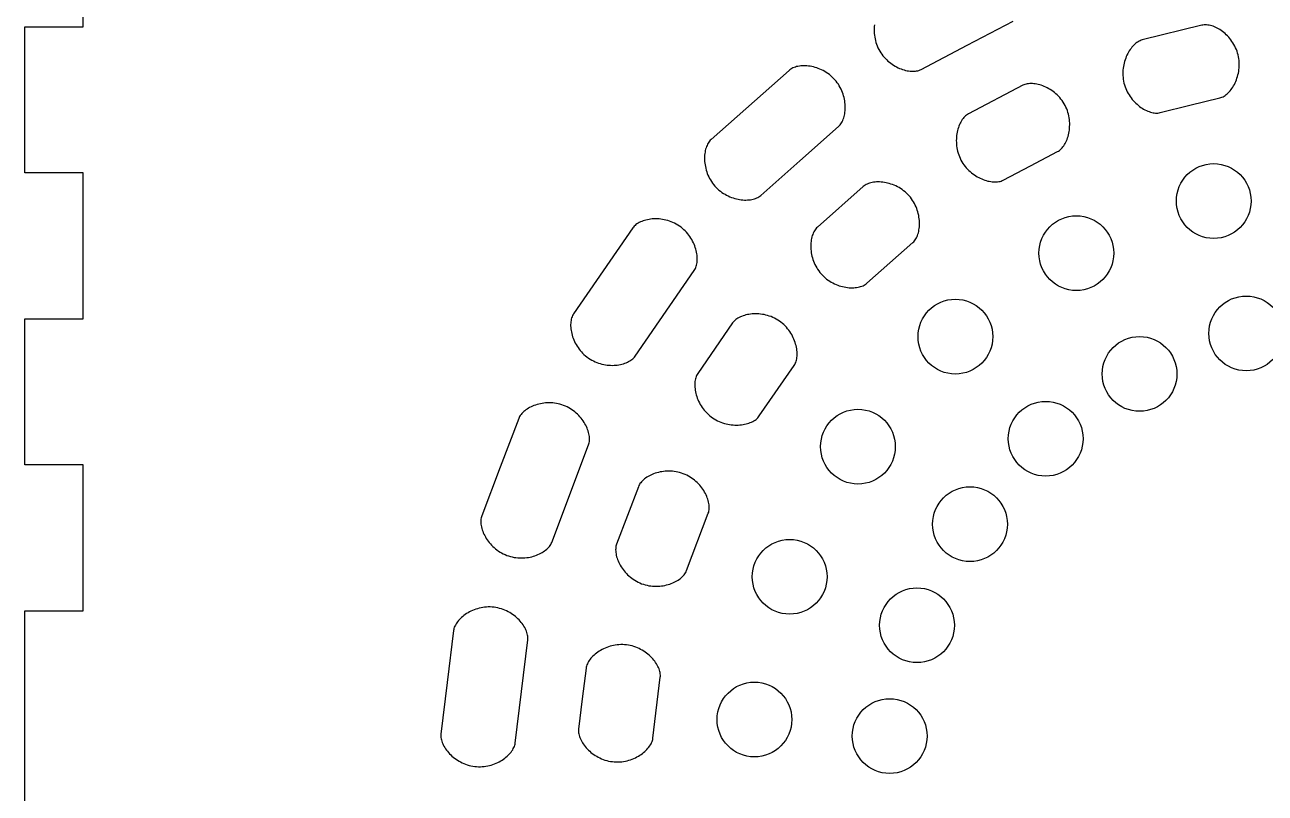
# Model space of a CAD drawing. Header units: millimetres. Extents: x 5 to 376, y 5 to 380.
# Drawn here: x 5.2 to 90.2, y 287.9 to 340.5 of the extents above; entities that cross this region are included whole.
import ezdxf

# ---------------------------------------------------------------- set-up
doc = ezdxf.new("R2010")
doc.units = ezdxf.units.MM
doc.header["$MEASUREMENT"] = 0
doc.layers.add('Gas', color=7, linetype='Continuous')

msp = doc.modelspace()

# ---------------------------------------------------------------- linework, layer by layer
at = {"layer": 'Gas', "color": 0}
for p, q in [((9.178, 340.355), (9.178, 350.355)), ((5.178, 330.355), (5.178, 340.355)), ((5.178, 340.355), (9.178, 340.355)), ((63.412, 340.268), (63.409, 340.149)), ((63.42, 340.385), (63.412, 340.268)), ((63.432, 340.501), (63.42, 340.385)), ((69.784, 339.097), (72.943, 340.755)), ((85.877, 340.467), (81.792, 339.46)), ((85.952, 340.482), (85.877, 340.467)), ((86.031, 340.491), (85.952, 340.482)), ((86.112, 340.494), (86.031, 340.491)), ((86.195, 340.492), (86.112, 340.494)), ((86.281, 340.483), (86.195, 340.492)), ((86.369, 340.469), (86.281, 340.483)), ((86.458, 340.45), (86.369, 340.469)), ((86.549, 340.425), (86.458, 340.45)), ((86.64, 340.395), (86.549, 340.425)), ((86.733, 340.359), (86.64, 340.395)), ((86.826, 340.318), (86.733, 340.359)), ((86.919, 340.272), (86.826, 340.318)), ((87.011, 340.222), (86.919, 340.272)), ((87.104, 340.166), (87.011, 340.222)), ((87.196, 340.106), (87.104, 340.166)), ((63.409, 340.149), (63.411, 340.028)), ((63.411, 340.028), (63.418, 339.907)), ((63.418, 339.907), (63.43, 339.785)), ((63.43, 339.785), (63.447, 339.662)), ((63.447, 339.662), (63.47, 339.54)), ((63.47, 339.54), (63.498, 339.417)), ((63.498, 339.417), (63.532, 339.295)), ((81.499, 339.334), (81.426, 339.287)), ((81.571, 339.375), (81.499, 339.334)), ((81.645, 339.41), (81.571, 339.375)), ((81.718, 339.439), (81.645, 339.41)), ((81.792, 339.46), (81.718, 339.439)), ((87.286, 340.04), (87.196, 340.106)), ((87.376, 339.971), (87.286, 340.04)), ((87.463, 339.897), (87.376, 339.971)), ((87.549, 339.818), (87.463, 339.897)), ((87.633, 339.735), (87.549, 339.818)), ((87.714, 339.648), (87.633, 339.735)), ((87.793, 339.557), (87.714, 339.648)), ((87.868, 339.462), (87.793, 339.557)), ((87.94, 339.362), (87.868, 339.462)), ((88.008, 339.259), (87.94, 339.362)), ((63.532, 339.295), (63.572, 339.173)), ((63.572, 339.173), (63.617, 339.052)), ((63.617, 339.052), (63.67, 338.932)), ((63.67, 338.932), (63.728, 338.814)), ((63.728, 338.814), (63.792, 338.699)), ((63.792, 338.699), (63.861, 338.588)), ((63.861, 338.588), (63.935, 338.481)), ((63.935, 338.481), (64.012, 338.379)), ((66.624, 337.439), (69.784, 339.097)), ((80.792, 338.527), (80.742, 338.427)), ((80.845, 338.623), (80.792, 338.527)), ((80.901, 338.716), (80.845, 338.623)), ((80.96, 338.804), (80.901, 338.716)), ((81.021, 338.887), (80.96, 338.804)), ((81.084, 338.967), (81.021, 338.887)), ((81.149, 339.041), (81.084, 338.967)), ((81.216, 339.111), (81.149, 339.041)), ((81.285, 339.175), (81.216, 339.111)), ((81.355, 339.234), (81.285, 339.175)), ((81.426, 339.287), (81.355, 339.234)), ((88.073, 339.153), (88.008, 339.259)), ((88.133, 339.042), (88.073, 339.153)), ((88.189, 338.928), (88.133, 339.042)), ((88.239, 338.811), (88.189, 338.928)), ((88.285, 338.69), (88.239, 338.811)), ((88.326, 338.566), (88.285, 338.69)), ((88.36, 338.439), (88.326, 338.566)), ((58.007, 337.608), (57.922, 337.579)), ((58.095, 337.632), (58.007, 337.608)), ((58.187, 337.652), (58.095, 337.632)), ((58.282, 337.668), (58.187, 337.652)), ((58.38, 337.679), (58.282, 337.668)), ((58.482, 337.686), (58.38, 337.679)), ((58.585, 337.689), (58.482, 337.686)), ((58.691, 337.687), (58.585, 337.689)), ((58.799, 337.681), (58.691, 337.687)), ((58.908, 337.67), (58.799, 337.681)), ((59.019, 337.654), (58.908, 337.67)), ((59.131, 337.634), (59.019, 337.654)), ((59.243, 337.609), (59.131, 337.634)), ((59.355, 337.579), (59.243, 337.609)), ((64.012, 338.379), (64.093, 338.282)), ((64.093, 338.282), (64.178, 338.189)), ((64.178, 338.189), (64.266, 338.101)), ((64.266, 338.101), (64.357, 338.017)), ((64.357, 338.017), (64.451, 337.938)), ((64.451, 337.938), (64.547, 337.864)), ((64.547, 337.864), (64.645, 337.794)), ((64.645, 337.794), (64.745, 337.729)), ((64.745, 337.729), (64.846, 337.668)), ((64.846, 337.668), (64.948, 337.613)), ((64.948, 337.613), (65.051, 337.562)), ((80.496, 337.644), (80.478, 337.523)), ((80.518, 337.764), (80.496, 337.644)), ((80.545, 337.881), (80.518, 337.764)), ((80.577, 337.996), (80.545, 337.881)), ((80.612, 338.108), (80.577, 337.996)), ((80.652, 338.218), (80.612, 338.108)), ((80.695, 338.324), (80.652, 338.218)), ((80.742, 338.427), (80.695, 338.324)), ((88.389, 338.31), (88.36, 338.439)), ((88.411, 338.181), (88.389, 338.31)), ((88.426, 338.053), (88.411, 338.181)), ((88.436, 337.925), (88.426, 338.053)), ((88.43, 337.548), (88.438, 337.673)), ((88.44, 337.798), (88.436, 337.925)), ((88.438, 337.673), (88.44, 337.798)), ((57.572, 337.377), (52.23, 332.645)), ((57.631, 337.425), (57.572, 337.377)), ((57.697, 337.47), (57.631, 337.425)), ((57.767, 337.51), (57.697, 337.47)), ((57.842, 337.547), (57.767, 337.51)), ((57.922, 337.579), (57.842, 337.547)), ((59.468, 337.544), (59.355, 337.579)), ((59.581, 337.505), (59.468, 337.544)), ((59.693, 337.461), (59.581, 337.505)), ((59.804, 337.411), (59.693, 337.461)), ((59.914, 337.357), (59.804, 337.411)), ((60.022, 337.297), (59.914, 337.357)), ((60.129, 337.233), (60.022, 337.297)), ((60.233, 337.163), (60.129, 337.233)), ((60.336, 337.088), (60.233, 337.163)), ((60.435, 337.008), (60.336, 337.088)), ((60.532, 336.922), (60.435, 337.008)), ((60.625, 336.831), (60.532, 336.922)), ((60.715, 336.734), (60.625, 336.831)), ((65.051, 337.562), (65.154, 337.515)), ((65.154, 337.515), (65.258, 337.474)), ((65.258, 337.474), (65.361, 337.437)), ((65.361, 337.437), (65.464, 337.405)), ((65.464, 337.405), (65.566, 337.378)), ((65.566, 337.378), (65.668, 337.356)), ((65.668, 337.356), (65.767, 337.339)), ((65.767, 337.339), (65.866, 337.326)), ((65.866, 337.326), (65.962, 337.319)), ((65.962, 337.319), (66.056, 337.316)), ((66.056, 337.316), (66.147, 337.319)), ((66.147, 337.319), (66.236, 337.326)), ((66.236, 337.326), (66.321, 337.339)), ((66.321, 337.339), (66.403, 337.356)), ((66.403, 337.356), (66.481, 337.379)), ((66.481, 337.379), (66.555, 337.406)), ((66.555, 337.406), (66.624, 337.439)), ((80.458, 337.276), (80.456, 337.15)), ((80.456, 337.15), (80.46, 337.023)), ((80.465, 337.4), (80.458, 337.276)), ((80.46, 337.023), (80.469, 336.896)), ((80.478, 337.523), (80.465, 337.4)), ((80.469, 336.896), (80.485, 336.768)), ((80.485, 336.768), (80.507, 336.639)), ((88.244, 336.73), (88.283, 336.839)), ((88.283, 336.839), (88.319, 336.952)), ((88.319, 336.952), (88.35, 337.067)), ((88.35, 337.067), (88.377, 337.184)), ((88.377, 337.184), (88.4, 337.304)), ((88.4, 337.304), (88.417, 337.425)), ((88.417, 337.425), (88.43, 337.548)), ((60.8, 336.634), (60.715, 336.734)), ((60.879, 336.53), (60.8, 336.634)), ((60.953, 336.424), (60.879, 336.53)), ((61.02, 336.315), (60.953, 336.424)), ((61.082, 336.205), (61.02, 336.315)), ((61.139, 336.092), (61.082, 336.205)), ((61.19, 335.979), (61.139, 336.092)), ((61.236, 335.864), (61.19, 335.979)), ((73.6, 336.353), (69.875, 334.398)), ((73.67, 336.386), (73.6, 336.353)), ((73.743, 336.414), (73.67, 336.386)), ((73.821, 336.436), (73.743, 336.414)), ((73.903, 336.454), (73.821, 336.436)), ((73.988, 336.466), (73.903, 336.454)), ((74.077, 336.473), (73.988, 336.466)), ((74.168, 336.476), (74.077, 336.473)), ((74.262, 336.473), (74.168, 336.476)), ((74.359, 336.466), (74.262, 336.473)), ((74.457, 336.453), (74.359, 336.466)), ((74.557, 336.436), (74.457, 336.453)), ((74.658, 336.414), (74.557, 336.436)), ((74.76, 336.387), (74.658, 336.414)), ((74.863, 336.355), (74.76, 336.387)), ((74.967, 336.318), (74.863, 336.355)), ((75.07, 336.277), (74.967, 336.318)), ((75.174, 336.23), (75.07, 336.277)), ((75.277, 336.179), (75.174, 336.23)), ((75.379, 336.123), (75.277, 336.179)), ((75.48, 336.063), (75.379, 336.123)), ((75.58, 335.998), (75.48, 336.063)), ((75.678, 335.928), (75.58, 335.998)), ((75.774, 335.854), (75.678, 335.928)), ((80.507, 336.639), (80.535, 336.51)), ((80.535, 336.51), (80.57, 336.383)), ((80.57, 336.383), (80.61, 336.259)), ((80.61, 336.259), (80.656, 336.139)), ((80.656, 336.139), (80.707, 336.021)), ((80.707, 336.021), (80.762, 335.907)), ((80.762, 335.907), (80.822, 335.797)), ((87.68, 335.837), (87.747, 335.906)), ((87.747, 335.906), (87.812, 335.981)), ((87.812, 335.981), (87.875, 336.06)), ((87.875, 336.06), (87.936, 336.144)), ((87.936, 336.144), (87.995, 336.232)), ((87.995, 336.232), (88.051, 336.324)), ((88.051, 336.324), (88.104, 336.42)), ((88.104, 336.42), (88.154, 336.52)), ((88.154, 336.52), (88.201, 336.623)), ((88.201, 336.623), (88.244, 336.73)), ((61.277, 335.748), (61.236, 335.864)), ((61.312, 335.632), (61.277, 335.748)), ((61.343, 335.516), (61.312, 335.632)), ((61.368, 335.399), (61.343, 335.516)), ((61.389, 335.284), (61.368, 335.399)), ((61.405, 335.168), (61.389, 335.284)), ((61.416, 335.054), (61.405, 335.168)), ((75.867, 335.775), (75.774, 335.854)), ((75.958, 335.691), (75.867, 335.775)), ((76.046, 335.603), (75.958, 335.691)), ((76.131, 335.51), (76.046, 335.603)), ((76.213, 335.413), (76.131, 335.51)), ((76.29, 335.311), (76.213, 335.413)), ((76.363, 335.205), (76.29, 335.311)), ((76.432, 335.094), (76.363, 335.205)), ((76.496, 334.979), (76.432, 335.094)), ((80.822, 335.797), (80.887, 335.69)), ((80.887, 335.69), (80.955, 335.587)), ((80.955, 335.587), (81.027, 335.488)), ((81.027, 335.488), (81.103, 335.392)), ((81.103, 335.392), (81.181, 335.301)), ((81.181, 335.301), (81.262, 335.214)), ((81.262, 335.214), (81.346, 335.131)), ((81.346, 335.131), (81.432, 335.052)), ((85.062, 334.984), (87.105, 335.487)), ((87.105, 335.487), (87.178, 335.509)), ((87.178, 335.509), (87.252, 335.537)), ((87.252, 335.537), (87.325, 335.572)), ((87.325, 335.572), (87.398, 335.613)), ((87.398, 335.613), (87.47, 335.661)), ((87.47, 335.661), (87.541, 335.714)), ((87.541, 335.714), (87.611, 335.773)), ((87.611, 335.773), (87.68, 335.837)), ((61.32, 334.115), (61.347, 334.208)), ((61.347, 334.208), (61.37, 334.304)), ((61.37, 334.304), (61.39, 334.404)), ((61.39, 334.404), (61.405, 334.506)), ((61.405, 334.506), (61.416, 334.612)), ((61.423, 334.941), (61.416, 335.054)), ((61.416, 334.612), (61.422, 334.719)), ((61.422, 334.719), (61.425, 334.829)), ((61.425, 334.829), (61.423, 334.941)), ((69.62, 334.206), (69.561, 334.142)), ((69.681, 334.263), (69.62, 334.206)), ((69.744, 334.314), (69.681, 334.263)), ((69.808, 334.36), (69.744, 334.314)), ((69.875, 334.398), (69.808, 334.36)), ((76.555, 334.86), (76.496, 334.979)), ((76.607, 334.741), (76.555, 334.86)), ((76.653, 334.62), (76.607, 334.741)), ((76.693, 334.498), (76.653, 334.62)), ((76.727, 334.376), (76.693, 334.498)), ((76.755, 334.253), (76.727, 334.376)), ((76.777, 334.13), (76.755, 334.253)), ((81.432, 335.052), (81.52, 334.978)), ((81.52, 334.978), (81.609, 334.908)), ((81.609, 334.908), (81.7, 334.843)), ((81.7, 334.843), (81.792, 334.782)), ((81.792, 334.782), (81.884, 334.727)), ((81.884, 334.727), (81.977, 334.676)), ((81.977, 334.676), (82.07, 334.63)), ((82.07, 334.63), (82.163, 334.589)), ((82.163, 334.589), (82.256, 334.553)), ((82.256, 334.553), (82.347, 334.523)), ((82.347, 334.523), (82.438, 334.498)), ((82.438, 334.498), (82.527, 334.478)), ((82.527, 334.478), (82.615, 334.464)), ((82.615, 334.464), (82.701, 334.456)), ((82.701, 334.456), (82.785, 334.453)), ((82.785, 334.453), (82.866, 334.456)), ((82.866, 334.456), (82.944, 334.465)), ((82.944, 334.465), (83.02, 334.48)), ((83.02, 334.48), (85.062, 334.984)), ((58.302, 331.172), (60.973, 333.538)), ((60.973, 333.538), (61.028, 333.592)), ((61.028, 333.592), (61.08, 333.651)), ((61.08, 333.651), (61.129, 333.716)), ((61.129, 333.716), (61.174, 333.786)), ((61.174, 333.786), (61.216, 333.862)), ((61.216, 333.862), (61.254, 333.942)), ((61.254, 333.942), (61.289, 334.026)), ((61.289, 334.026), (61.32, 334.115)), ((69.155, 333.359), (69.127, 333.253)), ((69.188, 333.462), (69.155, 333.359)), ((69.224, 333.562), (69.188, 333.462)), ((69.263, 333.658), (69.224, 333.562)), ((69.305, 333.75), (69.263, 333.658)), ((69.351, 333.838), (69.305, 333.75)), ((69.399, 333.921), (69.351, 333.838)), ((69.451, 334), (69.399, 333.921)), ((69.505, 334.074), (69.451, 334)), ((69.561, 334.142), (69.505, 334.074)), ((76.795, 334.008), (76.777, 334.13)), ((76.792, 333.291), (76.804, 333.407)), ((76.806, 333.886), (76.795, 334.008)), ((76.804, 333.407), (76.812, 333.525)), ((76.813, 333.764), (76.806, 333.886)), ((76.812, 333.525), (76.815, 333.644)), ((76.815, 333.644), (76.813, 333.764)), ((52.123, 332.532), (52.074, 332.467)), ((52.175, 332.592), (52.123, 332.532)), ((52.23, 332.645), (52.175, 332.592)), ((69.045, 332.686), (69.042, 332.567)), ((69.042, 332.567), (69.044, 332.446)), ((69.053, 332.803), (69.045, 332.686)), ((69.065, 332.919), (69.053, 332.803)), ((69.081, 333.033), (69.065, 332.919)), ((69.102, 333.144), (69.081, 333.033)), ((69.127, 333.253), (69.102, 333.144)), ((76.552, 332.461), (76.595, 332.553)), ((76.595, 332.553), (76.634, 332.649)), ((76.634, 332.649), (76.67, 332.748)), ((76.67, 332.748), (76.702, 332.851)), ((76.702, 332.851), (76.731, 332.957)), ((76.731, 332.957), (76.755, 333.066)), ((76.755, 333.066), (76.776, 333.178)), ((76.776, 333.178), (76.792, 333.291)), ((51.799, 331.677), (51.788, 331.572)), ((51.814, 331.78), (51.799, 331.677)), ((51.833, 331.879), (51.814, 331.78)), ((51.856, 331.975), (51.833, 331.879)), ((51.883, 332.068), (51.856, 331.975)), ((51.914, 332.157), (51.883, 332.068)), ((51.949, 332.241), (51.914, 332.157)), ((51.987, 332.322), (51.949, 332.241)), ((52.029, 332.397), (51.987, 332.322)), ((52.074, 332.467), (52.029, 332.397)), ((69.044, 332.446), (69.051, 332.325)), ((69.051, 332.325), (69.062, 332.203)), ((69.062, 332.203), (69.08, 332.081)), ((69.08, 332.081), (69.102, 331.958)), ((69.102, 331.958), (69.13, 331.835)), ((69.13, 331.835), (69.164, 331.713)), ((69.164, 331.713), (69.204, 331.592)), ((74.121, 330.835), (75.984, 331.812)), ((75.984, 331.812), (76.05, 331.851)), ((76.05, 331.851), (76.115, 331.896)), ((76.115, 331.896), (76.177, 331.947)), ((76.177, 331.947), (76.238, 332.005)), ((76.238, 332.005), (76.297, 332.068)), ((76.297, 332.068), (76.353, 332.136)), ((76.353, 332.136), (76.407, 332.21)), ((76.407, 332.21), (76.458, 332.289)), ((76.458, 332.289), (76.507, 332.373)), ((76.507, 332.373), (76.552, 332.461)), ((51.781, 331.464), (51.779, 331.354)), ((51.779, 331.354), (51.781, 331.243)), ((51.788, 331.572), (51.781, 331.464)), ((51.781, 331.243), (51.787, 331.129)), ((51.787, 331.129), (51.799, 331.015)), ((51.799, 331.015), (51.815, 330.9)), ((51.815, 330.9), (51.835, 330.784)), ((55.631, 328.806), (58.302, 331.172)), ((69.204, 331.592), (69.25, 331.471)), ((69.25, 331.471), (69.302, 331.351)), ((69.302, 331.351), (69.36, 331.233)), ((69.36, 331.233), (69.424, 331.118)), ((69.424, 331.118), (69.493, 331.007)), ((69.493, 331.007), (69.566, 330.901)), ((69.566, 330.901), (69.644, 330.799)), ((72.258, 329.857), (74.121, 330.835)), ((9.178, 330.355), (5.178, 330.355)), ((9.178, 320.355), (9.178, 330.355)), ((51.835, 330.784), (51.861, 330.667)), ((51.861, 330.667), (51.892, 330.551)), ((51.892, 330.551), (51.927, 330.435)), ((51.927, 330.435), (51.968, 330.319)), ((51.968, 330.319), (52.014, 330.204)), ((52.014, 330.204), (52.066, 330.091)), ((52.066, 330.091), (52.122, 329.978)), ((52.122, 329.978), (52.185, 329.868)), ((69.644, 330.799), (69.725, 330.702)), ((69.725, 330.702), (69.81, 330.609)), ((69.81, 330.609), (69.898, 330.521)), ((69.898, 330.521), (69.989, 330.437)), ((69.989, 330.437), (70.083, 330.358)), ((70.083, 330.358), (70.179, 330.284)), ((70.179, 330.284), (70.277, 330.214)), ((70.277, 330.214), (70.377, 330.149)), ((70.377, 330.149), (70.478, 330.088)), ((70.478, 330.088), (70.58, 330.032)), ((70.58, 330.032), (70.683, 329.981)), ((70.683, 329.981), (70.787, 329.935)), ((52.185, 329.868), (52.252, 329.759)), ((52.252, 329.759), (52.326, 329.653)), ((52.326, 329.653), (52.405, 329.549)), ((52.405, 329.549), (52.49, 329.448)), ((52.49, 329.448), (52.58, 329.351)), ((52.58, 329.351), (52.674, 329.26)), ((52.674, 329.26), (52.77, 329.174)), ((52.77, 329.174), (52.87, 329.094)), ((62.664, 329.421), (59.515, 326.631)), ((62.724, 329.47), (62.664, 329.421)), ((62.789, 329.514), (62.724, 329.47)), ((62.859, 329.555), (62.789, 329.514)), ((62.935, 329.591), (62.859, 329.555)), ((63.014, 329.624), (62.935, 329.591)), ((63.098, 329.652), (63.014, 329.624)), ((63.187, 329.676), (63.098, 329.652)), ((63.278, 329.696), (63.187, 329.676)), ((63.374, 329.712), (63.278, 329.696)), ((63.472, 329.723), (63.374, 329.712)), ((63.573, 329.73), (63.472, 329.723)), ((63.677, 329.733), (63.573, 329.73)), ((63.783, 329.731), (63.677, 329.733)), ((63.89, 329.725), (63.783, 329.731)), ((64, 329.714), (63.89, 329.725)), ((64.11, 329.698), (64, 329.714)), ((64.222, 329.678), (64.11, 329.698)), ((64.334, 329.653), (64.222, 329.678)), ((64.446, 329.624), (64.334, 329.653)), ((64.559, 329.589), (64.446, 329.624)), ((64.671, 329.55), (64.559, 329.589)), ((64.783, 329.505), (64.671, 329.55)), ((64.894, 329.456), (64.783, 329.505)), ((65.004, 329.402), (64.894, 329.456)), ((65.112, 329.342), (65.004, 329.402)), ((65.219, 329.278), (65.112, 329.342)), ((65.324, 329.208), (65.219, 329.278)), ((65.426, 329.133), (65.324, 329.208)), ((65.526, 329.053), (65.426, 329.133)), ((70.787, 329.935), (70.89, 329.893)), ((70.89, 329.893), (70.994, 329.856)), ((70.994, 329.856), (71.097, 329.824)), ((71.097, 329.824), (71.199, 329.797)), ((71.199, 329.797), (71.301, 329.775)), ((71.301, 329.775), (71.401, 329.757)), ((71.401, 329.757), (71.499, 329.745)), ((71.499, 329.745), (71.595, 329.737)), ((71.595, 329.737), (71.689, 329.735)), ((71.689, 329.735), (71.781, 329.737)), ((71.781, 329.737), (71.869, 329.744)), ((71.869, 329.744), (71.955, 329.757)), ((71.955, 329.757), (72.037, 329.774)), ((72.037, 329.774), (72.115, 329.797)), ((72.115, 329.797), (72.189, 329.824)), ((72.189, 329.824), (72.258, 329.857)), ((52.87, 329.094), (52.972, 329.019)), ((52.972, 329.019), (53.077, 328.949)), ((53.077, 328.949), (53.184, 328.884)), ((53.184, 328.884), (53.292, 328.825)), ((53.292, 328.825), (53.402, 328.77)), ((53.402, 328.77), (53.513, 328.721)), ((53.513, 328.721), (53.625, 328.677)), ((53.625, 328.677), (53.737, 328.637)), ((53.737, 328.637), (53.85, 328.603)), ((53.85, 328.603), (53.962, 328.573)), ((53.962, 328.573), (54.074, 328.548)), ((54.074, 328.548), (54.186, 328.528)), ((54.186, 328.528), (54.296, 328.513)), ((54.296, 328.513), (54.405, 328.502)), ((54.405, 328.502), (54.513, 328.495)), ((54.513, 328.495), (54.619, 328.494)), ((54.619, 328.494), (54.722, 328.496)), ((54.722, 328.496), (54.823, 328.504)), ((54.823, 328.504), (54.922, 328.515)), ((54.922, 328.515), (55.017, 328.531)), ((55.017, 328.531), (55.109, 328.551)), ((55.109, 328.551), (55.197, 328.575)), ((55.197, 328.575), (55.281, 328.604)), ((55.281, 328.604), (55.361, 328.636)), ((55.361, 328.636), (55.436, 328.673)), ((55.436, 328.673), (55.506, 328.713)), ((55.506, 328.713), (55.572, 328.758)), ((55.572, 328.758), (55.631, 328.806)), ((65.622, 328.967), (65.526, 329.053)), ((65.716, 328.876), (65.622, 328.967)), ((65.805, 328.78), (65.716, 328.876)), ((65.89, 328.679), (65.805, 328.78)), ((65.97, 328.575), (65.89, 328.679)), ((66.043, 328.468), (65.97, 328.575)), ((66.111, 328.36), (66.043, 328.468)), ((66.173, 328.249), (66.111, 328.36)), ((66.23, 328.137), (66.173, 328.249)), ((66.281, 328.023), (66.23, 328.137)), ((66.327, 327.908), (66.281, 328.023)), ((66.368, 327.793), (66.327, 327.908)), ((66.404, 327.676), (66.368, 327.793)), ((66.434, 327.56), (66.404, 327.676)), ((66.46, 327.443), (66.434, 327.56)), ((66.481, 327.327), (66.46, 327.443)), ((46.857, 326.579), (44.83, 323.643)), ((46.903, 326.641), (46.857, 326.579)), ((46.956, 326.699), (46.903, 326.641)), ((47.014, 326.756), (46.956, 326.699)), ((47.079, 326.809), (47.014, 326.756)), ((47.149, 326.86), (47.079, 326.809)), ((47.224, 326.907), (47.149, 326.86)), ((47.303, 326.952), (47.224, 326.907)), ((47.388, 326.993), (47.303, 326.952)), ((47.477, 327.032), (47.388, 326.993)), ((47.57, 327.066), (47.477, 327.032)), ((47.666, 327.097), (47.57, 327.066)), ((47.766, 327.125), (47.666, 327.097)), ((47.869, 327.148), (47.766, 327.125)), ((47.976, 327.168), (47.869, 327.148)), ((48.084, 327.183), (47.976, 327.168)), ((48.196, 327.195), (48.084, 327.183)), ((48.309, 327.202), (48.196, 327.195)), ((48.424, 327.204), (48.309, 327.202)), ((48.54, 327.202), (48.424, 327.204)), ((48.658, 327.196), (48.54, 327.202)), ((48.777, 327.184), (48.658, 327.196)), ((48.896, 327.168), (48.777, 327.184)), ((49.015, 327.147), (48.896, 327.168)), ((49.135, 327.12), (49.015, 327.147)), ((49.255, 327.088), (49.135, 327.12)), ((49.374, 327.051), (49.255, 327.088)), ((49.492, 327.008), (49.374, 327.051)), ((49.609, 326.96), (49.492, 327.008)), ((49.725, 326.906), (49.609, 326.96)), ((49.84, 326.846), (49.725, 326.906)), ((49.952, 326.78), (49.84, 326.846)), ((50.062, 326.708), (49.952, 326.78)), ((50.169, 326.63), (50.062, 326.708)), ((50.271, 326.548), (50.169, 326.63)), ((59.46, 326.578), (59.408, 326.519)), ((59.515, 326.631), (59.46, 326.578)), ((66.497, 327.212), (66.481, 327.327)), ((66.508, 327.098), (66.497, 327.212)), ((66.497, 326.55), (66.508, 326.655)), ((66.514, 326.985), (66.508, 327.098)), ((66.508, 326.655), (66.514, 326.763)), ((66.517, 326.873), (66.514, 326.985)), ((66.514, 326.763), (66.517, 326.873)), ((50.367, 326.463), (50.271, 326.548)), ((50.459, 326.374), (50.367, 326.463)), ((50.546, 326.281), (50.459, 326.374)), ((50.628, 326.186), (50.546, 326.281)), ((50.705, 326.088), (50.628, 326.186)), ((50.777, 325.987), (50.705, 326.088)), ((50.844, 325.885), (50.777, 325.987)), ((50.906, 325.78), (50.844, 325.885)), ((50.964, 325.675), (50.906, 325.78)), ((59.098, 325.766), (59.083, 325.663)), ((59.117, 325.865), (59.098, 325.766)), ((59.141, 325.962), (59.117, 325.865)), ((59.168, 326.054), (59.141, 325.962)), ((59.199, 326.143), (59.168, 326.054)), ((59.233, 326.228), (59.199, 326.143)), ((59.272, 326.308), (59.233, 326.228)), ((59.314, 326.383), (59.272, 326.308)), ((59.359, 326.454), (59.314, 326.383)), ((59.408, 326.519), (59.359, 326.454)), ((66.172, 325.695), (66.221, 325.76)), ((66.221, 325.76), (66.266, 325.83)), ((66.266, 325.83), (66.308, 325.906)), ((66.308, 325.906), (66.346, 325.986)), ((66.346, 325.986), (66.381, 326.07)), ((66.381, 326.07), (66.412, 326.159)), ((66.412, 326.159), (66.439, 326.252)), ((66.439, 326.252), (66.462, 326.348)), ((66.462, 326.348), (66.481, 326.448)), ((66.481, 326.448), (66.497, 326.55)), ((51.016, 325.568), (50.964, 325.675)), ((51.064, 325.46), (51.016, 325.568)), ((51.107, 325.352), (51.064, 325.46)), ((51.145, 325.244), (51.107, 325.352)), ((51.179, 325.135), (51.145, 325.244)), ((51.208, 325.027), (51.179, 325.135)), ((51.232, 324.92), (51.208, 325.027)), ((51.251, 324.814), (51.232, 324.92)), ((59.065, 325.45), (59.063, 325.34)), ((59.063, 325.34), (59.065, 325.229)), ((59.072, 325.558), (59.065, 325.45)), ((59.065, 325.229), (59.072, 325.116)), ((59.083, 325.663), (59.072, 325.558)), ((59.072, 325.116), (59.083, 325.001)), ((59.083, 325.001), (59.099, 324.886)), ((59.099, 324.886), (59.119, 324.77)), ((64.491, 324.187), (66.065, 325.582)), ((66.065, 325.582), (66.12, 325.636)), ((66.12, 325.636), (66.172, 325.695)), ((51.214, 323.955), (51.236, 324.038)), ((51.236, 324.038), (51.254, 324.125)), ((51.265, 324.709), (51.251, 324.814)), ((51.254, 324.125), (51.268, 324.216)), ((51.275, 324.606), (51.265, 324.709)), ((51.268, 324.216), (51.277, 324.309)), ((51.28, 324.505), (51.275, 324.606)), ((51.277, 324.309), (51.281, 324.406)), ((51.281, 324.406), (51.28, 324.505)), ((59.119, 324.77), (59.145, 324.654)), ((59.145, 324.654), (59.175, 324.537)), ((59.175, 324.537), (59.211, 324.421)), ((59.211, 324.421), (59.252, 324.306)), ((59.252, 324.306), (59.298, 324.191)), ((59.298, 324.191), (59.349, 324.077)), ((59.349, 324.077), (59.405, 323.965)), ((62.916, 322.792), (64.491, 324.187)), ((44.83, 323.643), (42.803, 320.706)), ((47.024, 317.793), (51.078, 323.666)), ((51.078, 323.666), (51.118, 323.731)), ((51.118, 323.731), (51.155, 323.801)), ((51.155, 323.801), (51.186, 323.876)), ((51.186, 323.876), (51.214, 323.955)), ((59.405, 323.965), (59.468, 323.854)), ((59.468, 323.854), (59.535, 323.746)), ((59.535, 323.746), (59.609, 323.64)), ((59.609, 323.64), (59.688, 323.536)), ((59.688, 323.536), (59.773, 323.435)), ((59.773, 323.435), (59.862, 323.339)), ((59.862, 323.339), (59.956, 323.248)), ((59.956, 323.248), (60.052, 323.162)), ((60.052, 323.162), (60.152, 323.082)), ((60.152, 323.082), (60.254, 323.007)), ((60.254, 323.007), (60.359, 322.937)), ((60.359, 322.937), (60.466, 322.872)), ((60.466, 322.872), (60.574, 322.813)), ((60.574, 322.813), (60.684, 322.759)), ((60.684, 322.759), (60.795, 322.709)), ((60.795, 322.709), (60.907, 322.665)), ((60.907, 322.665), (61.019, 322.625)), ((61.019, 322.625), (61.132, 322.591)), ((61.132, 322.591), (61.245, 322.561)), ((61.245, 322.561), (61.357, 322.536)), ((61.357, 322.536), (61.469, 322.516)), ((61.469, 322.516), (61.579, 322.5)), ((61.579, 322.5), (61.689, 322.489)), ((61.689, 322.489), (61.796, 322.483)), ((61.796, 322.483), (61.902, 322.481)), ((61.902, 322.481), (62.006, 322.484)), ((62.006, 322.484), (62.107, 322.491)), ((62.107, 322.491), (62.206, 322.502)), ((62.206, 322.502), (62.301, 322.518)), ((62.301, 322.518), (62.393, 322.538)), ((62.393, 322.538), (62.481, 322.562)), ((62.481, 322.562), (62.565, 322.59)), ((62.565, 322.59), (62.645, 322.623)), ((62.645, 322.623), (62.721, 322.659)), ((62.721, 322.659), (62.791, 322.7)), ((62.791, 322.7), (62.856, 322.744)), ((62.856, 322.744), (62.916, 322.792)), ((42.762, 320.641), (42.726, 320.571)), ((42.803, 320.706), (42.762, 320.641)), ((54.614, 320.618), (54.514, 320.591)), ((54.717, 320.642), (54.614, 320.618)), ((54.823, 320.662), (54.717, 320.642)), ((54.932, 320.677), (54.823, 320.662)), ((55.043, 320.689), (54.932, 320.677)), ((55.156, 320.696), (55.043, 320.689)), ((55.271, 320.698), (55.156, 320.696)), ((55.387, 320.696), (55.271, 320.698)), ((55.505, 320.69), (55.387, 320.696)), ((55.623, 320.679), (55.505, 320.69)), ((55.742, 320.662), (55.623, 320.679)), ((55.862, 320.641), (55.742, 320.662)), ((55.982, 320.614), (55.862, 320.641)), ((56.101, 320.583), (55.982, 320.614)), ((5.178, 310.355), (5.178, 320.355)), ((5.178, 320.355), (9.178, 320.355)), ((42.604, 320.063), (42.6, 319.967)), ((42.6, 319.967), (42.6, 319.868)), ((42.6, 319.868), (42.606, 319.766)), ((42.613, 320.157), (42.604, 320.063)), ((42.606, 319.766), (42.615, 319.663)), ((42.626, 320.247), (42.613, 320.157)), ((42.644, 320.334), (42.626, 320.247)), ((42.667, 320.417), (42.644, 320.334)), ((42.694, 320.497), (42.667, 320.417)), ((42.726, 320.571), (42.694, 320.497)), ((53.705, 320.074), (52.51, 318.342)), ((53.751, 320.135), (53.705, 320.074)), ((53.804, 320.193), (53.751, 320.135)), ((53.863, 320.25), (53.804, 320.193)), ((53.927, 320.303), (53.863, 320.25)), ((53.997, 320.354), (53.927, 320.303)), ((54.072, 320.401), (53.997, 320.354)), ((54.151, 320.446), (54.072, 320.401)), ((54.236, 320.487), (54.151, 320.446)), ((54.324, 320.525), (54.236, 320.487)), ((54.417, 320.56), (54.324, 320.525)), ((54.514, 320.591), (54.417, 320.56)), ((56.22, 320.546), (56.101, 320.583)), ((56.338, 320.503), (56.22, 320.546)), ((56.456, 320.455), (56.338, 320.503)), ((56.571, 320.4), (56.456, 320.455)), ((56.686, 320.34), (56.571, 320.4)), ((56.798, 320.274), (56.686, 320.34)), ((56.909, 320.202), (56.798, 320.274)), ((57.015, 320.124), (56.909, 320.202)), ((57.117, 320.043), (57.015, 320.124)), ((57.214, 319.957), (57.117, 320.043)), ((57.306, 319.868), (57.214, 319.957)), ((57.393, 319.775), (57.306, 319.868)), ((57.475, 319.68), (57.393, 319.775)), ((42.615, 319.663), (42.63, 319.558)), ((42.63, 319.558), (42.649, 319.452)), ((42.649, 319.452), (42.673, 319.345)), ((42.673, 319.345), (42.702, 319.237)), ((42.702, 319.237), (42.736, 319.129)), ((42.736, 319.129), (42.774, 319.021)), ((42.774, 319.021), (42.817, 318.912)), ((42.817, 318.912), (42.865, 318.805)), ((57.552, 319.581), (57.475, 319.68)), ((57.624, 319.481), (57.552, 319.581)), ((57.691, 319.378), (57.624, 319.481)), ((57.753, 319.274), (57.691, 319.378)), ((57.811, 319.168), (57.753, 319.274)), ((57.864, 319.061), (57.811, 319.168)), ((57.912, 318.954), (57.864, 319.061)), ((57.955, 318.846), (57.912, 318.954)), ((42.865, 318.805), (42.918, 318.698)), ((42.918, 318.698), (42.975, 318.592)), ((42.975, 318.592), (43.038, 318.488)), ((43.038, 318.488), (43.105, 318.385)), ((43.105, 318.385), (43.177, 318.285)), ((43.177, 318.285), (43.254, 318.187)), ((43.254, 318.187), (43.336, 318.091)), ((43.336, 318.091), (43.423, 317.999)), ((52.51, 318.342), (51.315, 316.611)), ((57.993, 318.737), (57.955, 318.846)), ((58.027, 318.629), (57.993, 318.737)), ((58.055, 318.521), (58.027, 318.629)), ((58.079, 318.414), (58.055, 318.521)), ((58.099, 318.308), (58.079, 318.414)), ((58.113, 318.203), (58.099, 318.308)), ((58.123, 318.1), (58.113, 318.203)), ((58.128, 317.998), (58.123, 318.1)), ((43.423, 317.999), (43.515, 317.91)), ((43.515, 317.91), (43.612, 317.824)), ((43.612, 317.824), (43.714, 317.742)), ((43.714, 317.742), (43.82, 317.664)), ((43.82, 317.664), (43.931, 317.592)), ((43.931, 317.592), (44.043, 317.526)), ((44.043, 317.526), (44.158, 317.466)), ((44.158, 317.466), (44.274, 317.412)), ((44.274, 317.412), (44.391, 317.363)), ((44.391, 317.363), (44.509, 317.32)), ((44.509, 317.32), (44.628, 317.283)), ((44.628, 317.283), (44.748, 317.251)), ((44.748, 317.251), (44.868, 317.225)), ((44.868, 317.225), (44.987, 317.204)), ((44.987, 317.204), (45.106, 317.187)), ((45.798, 317.189), (45.906, 317.204)), ((45.906, 317.204), (46.012, 317.224)), ((46.012, 317.224), (46.115, 317.247)), ((46.115, 317.247), (46.215, 317.275)), ((46.215, 317.275), (46.312, 317.306)), ((46.312, 317.306), (46.404, 317.341)), ((46.404, 317.341), (46.493, 317.379)), ((46.493, 317.379), (46.577, 317.42)), ((46.577, 317.42), (46.657, 317.465)), ((46.657, 317.465), (46.732, 317.513)), ((46.732, 317.513), (46.802, 317.563)), ((46.802, 317.563), (46.866, 317.617)), ((46.866, 317.617), (46.925, 317.673)), ((46.925, 317.673), (46.977, 317.732)), ((46.977, 317.732), (47.024, 317.793)), ((57.926, 317.16), (57.967, 317.225)), ((57.967, 317.225), (58.003, 317.295)), ((58.003, 317.295), (58.035, 317.37)), ((58.035, 317.37), (58.062, 317.449)), ((58.062, 317.449), (58.084, 317.532)), ((58.084, 317.532), (58.102, 317.619)), ((58.102, 317.619), (58.116, 317.709)), ((58.116, 317.709), (58.125, 317.803)), ((58.125, 317.803), (58.129, 317.899)), ((58.129, 317.899), (58.128, 317.998)), ((45.106, 317.187), (45.225, 317.176)), ((45.225, 317.176), (45.342, 317.169)), ((45.342, 317.169), (45.459, 317.167)), ((45.459, 317.167), (45.574, 317.17)), ((45.574, 317.17), (45.687, 317.177)), ((45.687, 317.177), (45.798, 317.189)), ((51.206, 316.401), (51.179, 316.322)), ((51.238, 316.476), (51.206, 316.401)), ((51.274, 316.546), (51.238, 316.476)), ((51.315, 316.611), (51.274, 316.546)), ((55.536, 313.698), (57.926, 317.16)), ((51.116, 315.968), (51.112, 315.871)), ((51.112, 315.871), (51.112, 315.772)), ((51.112, 315.772), (51.117, 315.671)), ((51.125, 316.061), (51.116, 315.968)), ((51.117, 315.671), (51.127, 315.568)), ((51.138, 316.152), (51.125, 316.061)), ((51.127, 315.568), (51.142, 315.463)), ((51.156, 316.239), (51.138, 316.152)), ((51.179, 316.322), (51.156, 316.239)), ((51.142, 315.463), (51.161, 315.357)), ((51.161, 315.357), (51.185, 315.249)), ((51.185, 315.249), (51.214, 315.141)), ((51.214, 315.141), (51.247, 315.033)), ((51.247, 315.033), (51.285, 314.925)), ((51.285, 314.925), (51.328, 314.817)), ((51.328, 314.817), (51.376, 314.709)), ((51.376, 314.709), (51.429, 314.602)), ((39.198, 313.807), (39.148, 313.74)), ((39.253, 313.873), (39.198, 313.807)), ((39.315, 313.937), (39.253, 313.873)), ((39.382, 314), (39.315, 313.937)), ((39.454, 314.06), (39.382, 314)), ((39.531, 314.119), (39.454, 314.06)), ((39.613, 314.174), (39.531, 314.119)), ((39.699, 314.228), (39.613, 314.174)), ((39.79, 314.278), (39.699, 314.228)), ((39.884, 314.326), (39.79, 314.278)), ((39.983, 314.37), (39.884, 314.326)), ((40.085, 314.411), (39.983, 314.37)), ((40.19, 314.449), (40.085, 314.411)), ((40.298, 314.483), (40.19, 314.449)), ((40.409, 314.513), (40.298, 314.483)), ((40.523, 314.539), (40.409, 314.513)), ((40.638, 314.561), (40.523, 314.539)), ((40.756, 314.578), (40.638, 314.561)), ((40.876, 314.591), (40.756, 314.578)), ((40.997, 314.599), (40.876, 314.591)), ((41.12, 314.602), (40.997, 314.599)), ((41.244, 314.599), (41.12, 314.602)), ((41.368, 314.592), (41.244, 314.599)), ((41.493, 314.578), (41.368, 314.592)), ((41.619, 314.56), (41.493, 314.578)), ((41.744, 314.535), (41.619, 314.56)), ((41.87, 314.504), (41.744, 314.535)), ((41.995, 314.467), (41.87, 314.504)), ((42.119, 314.423), (41.995, 314.467)), ((42.241, 314.373), (42.119, 314.423)), ((42.359, 314.318), (42.241, 314.373)), ((42.474, 314.258), (42.359, 314.318)), ((42.584, 314.193), (42.474, 314.258)), ((42.69, 314.124), (42.584, 314.193)), ((42.793, 314.051), (42.69, 314.124)), ((42.891, 313.975), (42.793, 314.051)), ((42.985, 313.894), (42.891, 313.975)), ((43.075, 313.811), (42.985, 313.894)), ((43.16, 313.724), (43.075, 313.811)), ((51.429, 314.602), (51.486, 314.496)), ((51.486, 314.496), (51.549, 314.392)), ((51.549, 314.392), (51.616, 314.29)), ((51.616, 314.29), (51.688, 314.189)), ((51.688, 314.189), (51.765, 314.091)), ((51.765, 314.091), (51.847, 313.996)), ((51.847, 313.996), (51.934, 313.903)), ((51.934, 313.903), (52.025, 313.814)), ((52.025, 313.814), (52.122, 313.728)), ((39.037, 313.531), (37.772, 310.195)), ((39.067, 313.602), (39.037, 313.531)), ((39.104, 313.671), (39.067, 313.602)), ((39.148, 313.74), (39.104, 313.671)), ((43.241, 313.636), (43.16, 313.724)), ((43.318, 313.544), (43.241, 313.636)), ((43.39, 313.451), (43.318, 313.544)), ((43.458, 313.357), (43.39, 313.451)), ((43.521, 313.261), (43.458, 313.357)), ((43.579, 313.163), (43.521, 313.261)), ((43.633, 313.066), (43.579, 313.163)), ((43.682, 312.967), (43.633, 313.066)), ((43.726, 312.869), (43.682, 312.967)), ((52.122, 313.728), (52.224, 313.647)), ((52.224, 313.647), (52.33, 313.569)), ((52.33, 313.569), (52.44, 313.497)), ((52.44, 313.497), (52.553, 313.431)), ((52.553, 313.431), (52.667, 313.371)), ((52.667, 313.371), (52.783, 313.317)), ((52.783, 313.317), (52.9, 313.269)), ((52.9, 313.269), (53.018, 313.226)), ((53.018, 313.226), (53.138, 313.189)), ((53.138, 313.189), (53.257, 313.157)), ((53.257, 313.157), (53.377, 313.13)), ((53.377, 313.13), (53.496, 313.109)), ((53.496, 313.109), (53.616, 313.093)), ((53.616, 313.093), (53.734, 313.081)), ((53.734, 313.081), (53.852, 313.075)), ((53.852, 313.075), (53.969, 313.073)), ((53.969, 313.073), (54.083, 313.075)), ((54.083, 313.075), (54.197, 313.082)), ((54.197, 313.082), (54.308, 313.094)), ((54.308, 313.094), (54.417, 313.109)), ((54.417, 313.109), (54.523, 313.129)), ((54.523, 313.129), (54.626, 313.152)), ((54.626, 313.152), (54.726, 313.18)), ((54.726, 313.18), (54.823, 313.211)), ((54.823, 313.211), (54.916, 313.245)), ((54.916, 313.245), (55.005, 313.284)), ((55.005, 313.284), (55.089, 313.325)), ((55.089, 313.325), (55.169, 313.369)), ((55.169, 313.369), (55.244, 313.417)), ((55.244, 313.417), (55.314, 313.468)), ((55.314, 313.468), (55.378, 313.521)), ((55.378, 313.521), (55.437, 313.577)), ((55.437, 313.577), (55.49, 313.636)), ((55.49, 313.636), (55.536, 313.698)), ((43.765, 312.77), (43.726, 312.869)), ((43.799, 312.673), (43.765, 312.77)), ((43.829, 312.576), (43.799, 312.673)), ((43.853, 312.479), (43.829, 312.576)), ((43.872, 312.385), (43.853, 312.479)), ((43.886, 312.292), (43.872, 312.385)), ((43.894, 312.201), (43.886, 312.292)), ((43.898, 312.112), (43.894, 312.201)), ((43.895, 312.026), (43.898, 312.112)), ((41.302, 305.04), (43.832, 311.712)), ((43.832, 311.712), (43.857, 311.785)), ((43.857, 311.785), (43.875, 311.862)), ((43.875, 311.862), (43.888, 311.942)), ((43.888, 311.942), (43.895, 312.026)), ((9.178, 310.355), (5.178, 310.355)), ((9.178, 300.355), (9.178, 310.355)), ((37.772, 310.195), (36.507, 306.859)), ((47.905, 309.549), (47.818, 309.496)), ((47.995, 309.6), (47.905, 309.549)), ((48.09, 309.647), (47.995, 309.6)), ((48.188, 309.692), (48.09, 309.647)), ((48.29, 309.733), (48.188, 309.692)), ((48.395, 309.771), (48.29, 309.733)), ((48.503, 309.805), (48.395, 309.771)), ((48.614, 309.835), (48.503, 309.805)), ((48.727, 309.861), (48.614, 309.835)), ((48.843, 309.882), (48.727, 309.861)), ((48.961, 309.9), (48.843, 309.882)), ((49.081, 309.912), (48.961, 309.9)), ((49.202, 309.92), (49.081, 309.912)), ((49.324, 309.923), (49.202, 309.92)), ((49.448, 309.921), (49.324, 309.923)), ((49.572, 309.913), (49.448, 309.921)), ((49.697, 309.9), (49.572, 309.913)), ((49.823, 309.881), (49.697, 309.9)), ((49.948, 309.857), (49.823, 309.881)), ((50.074, 309.826), (49.948, 309.857)), ((50.199, 309.788), (50.074, 309.826)), ((50.323, 309.745), (50.199, 309.788)), ((50.445, 309.695), (50.323, 309.745)), ((50.564, 309.64), (50.445, 309.695)), ((50.678, 309.58), (50.564, 309.64)), ((50.789, 309.515), (50.678, 309.58)), ((47.243, 308.853), (46.497, 306.886)), ((47.274, 308.924), (47.243, 308.853)), ((47.311, 308.993), (47.274, 308.924)), ((47.354, 309.062), (47.311, 308.993)), ((47.404, 309.129), (47.354, 309.062)), ((47.459, 309.195), (47.404, 309.129)), ((47.521, 309.259), (47.459, 309.195)), ((47.588, 309.322), (47.521, 309.259)), ((47.66, 309.382), (47.588, 309.322)), ((47.737, 309.44), (47.66, 309.382)), ((47.818, 309.496), (47.737, 309.44)), ((50.895, 309.446), (50.789, 309.515)), ((50.998, 309.373), (50.895, 309.446)), ((51.096, 309.296), (50.998, 309.373)), ((51.19, 309.216), (51.096, 309.296)), ((51.28, 309.132), (51.19, 309.216)), ((51.365, 309.046), (51.28, 309.132)), ((51.447, 308.957), (51.365, 309.046)), ((51.523, 308.866), (51.447, 308.957)), ((51.596, 308.773), (51.523, 308.866)), ((51.663, 308.678), (51.596, 308.773)), ((51.726, 308.582), (51.663, 308.678)), ((51.785, 308.485), (51.726, 308.582)), ((51.839, 308.387), (51.785, 308.485)), ((51.888, 308.289), (51.839, 308.387)), ((51.932, 308.19), (51.888, 308.289)), ((51.971, 308.092), (51.932, 308.19)), ((52.005, 307.994), (51.971, 308.092)), ((52.035, 307.897), (52.005, 307.994)), ((52.059, 307.801), (52.035, 307.897)), ((50.547, 303.101), (52.039, 307.035)), ((52.039, 307.035), (52.063, 307.107)), ((52.078, 307.706), (52.059, 307.801)), ((52.063, 307.107), (52.081, 307.184)), ((52.092, 307.613), (52.078, 307.706)), ((52.081, 307.184), (52.094, 307.264)), ((52.1, 307.522), (52.092, 307.613)), ((52.094, 307.264), (52.102, 307.347)), ((52.104, 307.434), (52.1, 307.522)), ((52.102, 307.347), (52.104, 307.434)), ((36.444, 306.546), (36.441, 306.459)), ((36.441, 306.459), (36.445, 306.371)), ((36.451, 306.629), (36.444, 306.546)), ((36.445, 306.371), (36.453, 306.28)), ((36.464, 306.709), (36.451, 306.629)), ((36.453, 306.28), (36.467, 306.187)), ((36.482, 306.786), (36.464, 306.709)), ((36.467, 306.187), (36.486, 306.092)), ((36.507, 306.859), (36.482, 306.786)), ((46.497, 306.886), (45.751, 304.919)), ((36.486, 306.092), (36.511, 305.996)), ((36.511, 305.996), (36.54, 305.899)), ((36.54, 305.899), (36.574, 305.801)), ((36.574, 305.801), (36.613, 305.703)), ((36.613, 305.703), (36.657, 305.604)), ((36.657, 305.604), (36.706, 305.506)), ((36.706, 305.506), (36.76, 305.408)), ((36.76, 305.408), (36.819, 305.311)), ((36.819, 305.311), (36.882, 305.215)), ((36.882, 305.215), (36.95, 305.12)), ((36.95, 305.12), (37.022, 305.027)), ((37.022, 305.027), (37.099, 304.936)), ((37.099, 304.936), (37.18, 304.847)), ((37.18, 304.847), (37.265, 304.761)), ((37.265, 304.761), (37.355, 304.677)), ((37.355, 304.677), (37.449, 304.597)), ((37.449, 304.597), (37.548, 304.52)), ((37.548, 304.52), (37.65, 304.447)), ((37.65, 304.447), (37.757, 304.378)), ((40.727, 304.397), (40.809, 304.453)), ((40.809, 304.453), (40.886, 304.511)), ((40.886, 304.511), (40.958, 304.571)), ((40.958, 304.571), (41.025, 304.634)), ((41.025, 304.634), (41.086, 304.698)), ((41.086, 304.698), (41.142, 304.764)), ((41.142, 304.764), (41.191, 304.831)), ((41.191, 304.831), (41.235, 304.9)), ((41.235, 304.9), (41.272, 304.97)), ((41.272, 304.97), (41.302, 305.04)), ((45.688, 304.606), (45.686, 304.52)), ((45.686, 304.52), (45.69, 304.431)), ((45.696, 304.689), (45.688, 304.606)), ((45.709, 304.77), (45.696, 304.689)), ((45.727, 304.846), (45.709, 304.77)), ((45.751, 304.919), (45.727, 304.846)), ((37.757, 304.378), (37.867, 304.314)), ((37.867, 304.314), (37.982, 304.253)), ((37.982, 304.253), (38.1, 304.198)), ((38.1, 304.198), (38.222, 304.149)), ((38.222, 304.149), (38.347, 304.105)), ((38.347, 304.105), (38.472, 304.068)), ((38.472, 304.068), (38.598, 304.037)), ((38.598, 304.037), (38.723, 304.012)), ((38.723, 304.012), (38.849, 303.993)), ((38.849, 303.993), (38.974, 303.98)), ((38.974, 303.98), (39.098, 303.972)), ((39.098, 303.972), (39.222, 303.97)), ((39.222, 303.97), (39.344, 303.972)), ((39.344, 303.972), (39.466, 303.98)), ((39.466, 303.98), (39.585, 303.993)), ((39.585, 303.993), (39.703, 304.01)), ((39.703, 304.01), (39.819, 304.032)), ((39.819, 304.032), (39.932, 304.058)), ((39.932, 304.058), (40.043, 304.088)), ((40.043, 304.088), (40.151, 304.122)), ((40.151, 304.122), (40.256, 304.16)), ((40.256, 304.16), (40.358, 304.201)), ((40.358, 304.201), (40.456, 304.245)), ((40.456, 304.245), (40.551, 304.293)), ((40.551, 304.293), (40.641, 304.343)), ((40.641, 304.343), (40.727, 304.397)), ((45.69, 304.431), (45.698, 304.34)), ((45.698, 304.34), (45.712, 304.247)), ((45.712, 304.247), (45.731, 304.152)), ((45.731, 304.152), (45.755, 304.056)), ((45.755, 304.056), (45.785, 303.959)), ((45.785, 303.959), (45.819, 303.861)), ((45.819, 303.861), (45.858, 303.763)), ((45.858, 303.763), (45.902, 303.665)), ((45.902, 303.665), (45.951, 303.566)), ((45.951, 303.566), (46.005, 303.468)), ((46.005, 303.468), (46.063, 303.371)), ((46.063, 303.371), (46.126, 303.275)), ((46.126, 303.275), (46.194, 303.18)), ((46.194, 303.18), (46.266, 303.087)), ((46.266, 303.087), (46.343, 302.996)), ((46.343, 302.996), (46.424, 302.907)), ((46.424, 302.907), (46.509, 302.821)), ((46.509, 302.821), (46.599, 302.738)), ((50.269, 302.694), (50.331, 302.759)), ((50.331, 302.759), (50.386, 302.824)), ((50.386, 302.824), (50.436, 302.892)), ((50.436, 302.892), (50.479, 302.96)), ((50.479, 302.96), (50.517, 303.03)), ((50.517, 303.03), (50.547, 303.101)), ((46.599, 302.738), (46.693, 302.657)), ((46.693, 302.657), (46.791, 302.58)), ((46.791, 302.58), (46.894, 302.507)), ((46.894, 302.507), (47, 302.438)), ((47, 302.438), (47.11, 302.374)), ((47.11, 302.374), (47.225, 302.314)), ((47.225, 302.314), (47.343, 302.259)), ((47.343, 302.259), (47.465, 302.209)), ((47.465, 302.209), (47.589, 302.165)), ((47.589, 302.165), (47.714, 302.128)), ((47.714, 302.128), (47.84, 302.097)), ((47.84, 302.097), (47.965, 302.072)), ((47.965, 302.072), (48.09, 302.053)), ((48.09, 302.053), (48.215, 302.04)), ((48.215, 302.04), (48.34, 302.033)), ((48.34, 302.033), (48.464, 302.03)), ((48.464, 302.03), (48.586, 302.033)), ((48.586, 302.033), (48.707, 302.041)), ((48.707, 302.041), (48.827, 302.054)), ((48.827, 302.054), (48.945, 302.071)), ((48.945, 302.071), (49.061, 302.093)), ((49.061, 302.093), (49.174, 302.119)), ((49.174, 302.119), (49.286, 302.149)), ((49.286, 302.149), (49.394, 302.183)), ((49.394, 302.183), (49.499, 302.221)), ((49.499, 302.221), (49.601, 302.262)), ((49.601, 302.262), (49.699, 302.306)), ((49.699, 302.306), (49.794, 302.354)), ((49.794, 302.354), (49.885, 302.404)), ((49.885, 302.404), (49.971, 302.458)), ((49.971, 302.458), (50.053, 302.513)), ((50.053, 302.513), (50.13, 302.572)), ((50.13, 302.572), (50.202, 302.632)), ((50.202, 302.632), (50.269, 302.694)), ((5.178, 275.355), (5.178, 300.355)), ((5.178, 300.355), (9.178, 300.355)), ((35.564, 300.216), (35.467, 300.158)), ((35.664, 300.272), (35.564, 300.216)), ((35.768, 300.325), (35.664, 300.272)), ((35.876, 300.374), (35.768, 300.325)), ((35.986, 300.419), (35.876, 300.374)), ((36.099, 300.46), (35.986, 300.419)), ((36.215, 300.496), (36.099, 300.46)), ((36.333, 300.528), (36.215, 300.496)), ((36.454, 300.556), (36.333, 300.528)), ((36.577, 300.578), (36.454, 300.556)), ((36.701, 300.595), (36.577, 300.578)), ((36.828, 300.607), (36.701, 300.595)), ((36.955, 300.613), (36.828, 300.607)), ((37.085, 300.613), (36.955, 300.613)), ((37.215, 300.607), (37.085, 300.613)), ((37.346, 300.594), (37.215, 300.607)), ((37.477, 300.575), (37.346, 300.594)), ((37.605, 300.55), (37.477, 300.575)), ((37.73, 300.519), (37.605, 300.55)), ((37.853, 300.483), (37.73, 300.519)), ((37.972, 300.441), (37.853, 300.483)), ((38.089, 300.395), (37.972, 300.441)), ((38.203, 300.343), (38.089, 300.395)), ((38.313, 300.288), (38.203, 300.343)), ((38.421, 300.228), (38.313, 300.288)), ((38.524, 300.165), (38.421, 300.228)), ((34.695, 299.375), (34.657, 299.297)), ((34.74, 299.452), (34.695, 299.375)), ((34.79, 299.528), (34.74, 299.452)), ((34.845, 299.604), (34.79, 299.528)), ((34.906, 299.679), (34.845, 299.604)), ((34.972, 299.753), (34.906, 299.679)), ((35.043, 299.825), (34.972, 299.753)), ((35.119, 299.896), (35.043, 299.825)), ((35.2, 299.965), (35.119, 299.896)), ((35.285, 300.032), (35.2, 299.965)), ((35.374, 300.096), (35.285, 300.032)), ((35.467, 300.158), (35.374, 300.096)), ((38.624, 300.098), (38.524, 300.165)), ((38.72, 300.028), (38.624, 300.098)), ((38.813, 299.955), (38.72, 300.028)), ((38.901, 299.879), (38.813, 299.955)), ((38.985, 299.801), (38.901, 299.879)), ((39.065, 299.721), (38.985, 299.801)), ((39.141, 299.639), (39.065, 299.721)), ((39.212, 299.555), (39.141, 299.639)), ((39.278, 299.47), (39.212, 299.555)), ((39.34, 299.384), (39.278, 299.47)), ((39.397, 299.297), (39.34, 299.384)), ((34.567, 298.991), (34.137, 295.449)), ((34.58, 299.066), (34.567, 298.991)), ((34.599, 299.143), (34.58, 299.066)), ((34.625, 299.22), (34.599, 299.143)), ((34.657, 299.297), (34.625, 299.22)), ((39.448, 299.21), (39.397, 299.297)), ((39.495, 299.122), (39.448, 299.21)), ((39.536, 299.035), (39.495, 299.122)), ((39.572, 298.948), (39.536, 299.035)), ((39.602, 298.861), (39.572, 298.948)), ((39.626, 298.776), (39.602, 298.861)), ((39.645, 298.692), (39.626, 298.776)), ((39.657, 298.609), (39.645, 298.692)), ((39.664, 298.528), (39.657, 298.609)), ((39.664, 298.449), (39.664, 298.528)), ((38.798, 291.288), (39.659, 298.372)), ((39.659, 298.372), (39.664, 298.449)), ((44.75, 297.693), (44.65, 297.638)), ((44.854, 297.746), (44.75, 297.693)), ((44.962, 297.795), (44.854, 297.746)), ((45.072, 297.84), (44.962, 297.795)), ((45.185, 297.881), (45.072, 297.84)), ((45.301, 297.917), (45.185, 297.881)), ((45.419, 297.95), (45.301, 297.917)), ((45.539, 297.977), (45.419, 297.95)), ((45.662, 297.999), (45.539, 297.977)), ((45.787, 298.017), (45.662, 297.999)), ((45.913, 298.028), (45.787, 298.017)), ((46.041, 298.034), (45.913, 298.028)), ((46.17, 298.034), (46.041, 298.034)), ((46.3, 298.028), (46.17, 298.034)), ((46.431, 298.015), (46.3, 298.028)), ((46.562, 297.996), (46.431, 298.015)), ((46.69, 297.971), (46.562, 297.996)), ((46.816, 297.94), (46.69, 297.971)), ((46.938, 297.904), (46.816, 297.94)), ((47.058, 297.862), (46.938, 297.904)), ((47.175, 297.816), (47.058, 297.862)), ((47.289, 297.765), (47.175, 297.816)), ((47.4, 297.709), (47.289, 297.765)), ((47.507, 297.65), (47.4, 297.709)), ((47.611, 297.586), (47.507, 297.65)), ((43.783, 296.796), (43.744, 296.719)), ((43.827, 296.873), (43.783, 296.796)), ((43.877, 296.95), (43.827, 296.873)), ((43.932, 297.026), (43.877, 296.95)), ((43.993, 297.101), (43.932, 297.026)), ((44.059, 297.174), (43.993, 297.101)), ((44.13, 297.247), (44.059, 297.174)), ((44.206, 297.317), (44.13, 297.247)), ((44.286, 297.386), (44.206, 297.317)), ((44.371, 297.453), (44.286, 297.386)), ((44.46, 297.517), (44.371, 297.453)), ((44.553, 297.579), (44.46, 297.517)), ((44.65, 297.638), (44.553, 297.579)), ((47.711, 297.519), (47.611, 297.586)), ((47.807, 297.449), (47.711, 297.519)), ((47.9, 297.376), (47.807, 297.449)), ((47.988, 297.3), (47.9, 297.376)), ((48.072, 297.222), (47.988, 297.3)), ((48.152, 297.142), (48.072, 297.222)), ((48.228, 297.06), (48.152, 297.142)), ((48.299, 296.976), (48.228, 297.06)), ((48.365, 296.891), (48.299, 296.976)), ((48.427, 296.805), (48.365, 296.891)), ((48.484, 296.718), (48.427, 296.805)), ((43.655, 296.413), (43.401, 294.324)), ((43.667, 296.488), (43.655, 296.413)), ((43.686, 296.565), (43.667, 296.488)), ((43.712, 296.642), (43.686, 296.565)), ((43.744, 296.719), (43.712, 296.642)), ((48.535, 296.631), (48.484, 296.718)), ((48.582, 296.543), (48.535, 296.631)), ((48.623, 296.456), (48.582, 296.543)), ((48.659, 296.369), (48.623, 296.456)), ((48.689, 296.283), (48.659, 296.369)), ((48.713, 296.197), (48.689, 296.283)), ((48.732, 296.113), (48.713, 296.197)), ((48.745, 296.031), (48.732, 296.113)), ((48.751, 295.95), (48.745, 296.031)), ((48.752, 295.871), (48.751, 295.95)), ((34.137, 295.449), (33.707, 291.907)), ((48.239, 291.618), (48.746, 295.794)), ((48.746, 295.794), (48.752, 295.871)), ((43.401, 294.324), (43.147, 292.236)), ((33.707, 291.907), (33.701, 291.83)), ((33.701, 291.83), (33.702, 291.751)), ((33.702, 291.751), (33.708, 291.67)), ((43.147, 292.236), (43.142, 292.159)), ((43.142, 292.159), (43.142, 292.08)), ((43.142, 292.08), (43.149, 292)), ((43.149, 292), (43.161, 291.917)), ((43.161, 291.917), (43.18, 291.833)), ((43.18, 291.833), (43.204, 291.747)), ((43.204, 291.747), (43.234, 291.661)), ((33.708, 291.67), (33.721, 291.587)), ((33.721, 291.587), (33.739, 291.503)), ((33.739, 291.503), (33.764, 291.418)), ((33.764, 291.418), (33.794, 291.332)), ((33.794, 291.332), (33.83, 291.245)), ((33.83, 291.245), (33.871, 291.157)), ((33.871, 291.157), (33.917, 291.07)), ((33.917, 291.07), (33.969, 290.983)), ((33.969, 290.983), (34.026, 290.896)), ((34.026, 290.896), (34.087, 290.81)), ((38.626, 290.827), (38.67, 290.905)), ((38.67, 290.905), (38.709, 290.982)), ((38.709, 290.982), (38.741, 291.059)), ((38.741, 291.059), (38.767, 291.136)), ((38.767, 291.136), (38.786, 291.213)), ((38.786, 291.213), (38.798, 291.288)), ((43.234, 291.661), (43.27, 291.574)), ((43.27, 291.574), (43.311, 291.486)), ((43.311, 291.486), (43.358, 291.399)), ((43.358, 291.399), (43.409, 291.312)), ((43.409, 291.312), (43.466, 291.225)), ((43.466, 291.225), (43.528, 291.139)), ((43.528, 291.139), (43.594, 291.054)), ((43.594, 291.054), (43.665, 290.97)), ((43.665, 290.97), (43.741, 290.888)), ((43.741, 290.888), (43.821, 290.807)), ((47.762, 290.783), (47.834, 290.856)), ((47.834, 290.856), (47.9, 290.929)), ((47.9, 290.929), (47.961, 291.004)), ((47.961, 291.004), (48.016, 291.08)), ((48.016, 291.08), (48.066, 291.157)), ((48.066, 291.157), (48.111, 291.234)), ((48.111, 291.234), (48.149, 291.311)), ((48.149, 291.311), (48.181, 291.388)), ((48.181, 291.388), (48.207, 291.465)), ((48.207, 291.465), (48.226, 291.542)), ((48.226, 291.542), (48.239, 291.618)), ((34.087, 290.81), (34.154, 290.725)), ((34.154, 290.725), (34.225, 290.641)), ((34.225, 290.641), (34.301, 290.559)), ((34.301, 290.559), (34.381, 290.479)), ((34.381, 290.479), (34.465, 290.4)), ((34.465, 290.4), (34.553, 290.325)), ((34.553, 290.325), (34.646, 290.252)), ((34.646, 290.252), (34.742, 290.182)), ((34.742, 290.182), (34.842, 290.115)), ((34.842, 290.115), (34.946, 290.051)), ((34.946, 290.051), (35.053, 289.992)), ((35.053, 289.992), (35.164, 289.936)), ((37.599, 289.955), (37.703, 290.007)), ((37.703, 290.007), (37.804, 290.063)), ((37.804, 290.063), (37.901, 290.122)), ((37.901, 290.122), (37.994, 290.183)), ((37.994, 290.183), (38.083, 290.248)), ((38.083, 290.248), (38.167, 290.314)), ((38.167, 290.314), (38.248, 290.383)), ((38.248, 290.383), (38.323, 290.454)), ((38.323, 290.454), (38.394, 290.526)), ((38.394, 290.526), (38.46, 290.6)), ((38.46, 290.6), (38.521, 290.675)), ((38.521, 290.675), (38.576, 290.751)), ((38.576, 290.751), (38.626, 290.827)), ((43.821, 290.807), (43.905, 290.729)), ((43.905, 290.729), (43.993, 290.653)), ((43.993, 290.653), (44.086, 290.58)), ((44.086, 290.58), (44.182, 290.51)), ((44.182, 290.51), (44.282, 290.443)), ((44.282, 290.443), (44.385, 290.38)), ((44.385, 290.38), (44.493, 290.32)), ((44.493, 290.32), (44.603, 290.265)), ((44.603, 290.265), (44.717, 290.214)), ((44.717, 290.214), (44.834, 290.167)), ((44.834, 290.167), (44.953, 290.126)), ((44.953, 290.126), (45.076, 290.09)), ((45.076, 290.09), (45.201, 290.059)), ((45.201, 290.059), (45.329, 290.034)), ((45.329, 290.034), (45.46, 290.014)), ((45.46, 290.014), (45.591, 290.002)), ((45.591, 290.002), (45.721, 289.996)), ((45.721, 289.996), (45.85, 289.996)), ((45.85, 289.996), (45.978, 290.001)), ((45.978, 290.001), (46.104, 290.013)), ((46.104, 290.013), (46.229, 290.03)), ((46.229, 290.03), (46.352, 290.053)), ((46.352, 290.053), (46.472, 290.08)), ((46.472, 290.08), (46.59, 290.112)), ((46.59, 290.112), (46.706, 290.149)), ((46.706, 290.149), (46.82, 290.19)), ((46.82, 290.19), (46.93, 290.235)), ((46.93, 290.235), (47.037, 290.284)), ((47.037, 290.284), (47.141, 290.336)), ((47.141, 290.336), (47.242, 290.392)), ((47.242, 290.392), (47.339, 290.451)), ((47.339, 290.451), (47.432, 290.513)), ((47.432, 290.513), (47.521, 290.577)), ((47.521, 290.577), (47.606, 290.644)), ((47.606, 290.644), (47.687, 290.712)), ((47.687, 290.712), (47.762, 290.783)), ((35.164, 289.936), (35.278, 289.885)), ((35.278, 289.885), (35.395, 289.839)), ((35.395, 289.839), (35.515, 289.797)), ((35.515, 289.797), (35.637, 289.761)), ((35.637, 289.761), (35.763, 289.73)), ((35.763, 289.73), (35.891, 289.705)), ((35.891, 289.705), (36.022, 289.686)), ((36.022, 289.686), (36.153, 289.673)), ((36.153, 289.673), (36.283, 289.667)), ((36.283, 289.667), (36.413, 289.667)), ((36.413, 289.667), (36.541, 289.673)), ((36.541, 289.673), (36.667, 289.684)), ((36.667, 289.684), (36.792, 289.701)), ((36.792, 289.701), (36.914, 289.724)), ((36.914, 289.724), (37.035, 289.751)), ((37.035, 289.751), (37.153, 289.783)), ((37.153, 289.783), (37.269, 289.82)), ((37.269, 289.82), (37.382, 289.861)), ((37.382, 289.861), (37.492, 289.906)), ((37.492, 289.906), (37.599, 289.955))]:
    msp.add_line(p, q, dxfattribs=at)
for centre in [(86.688, 328.424), (77.27, 324.855), (68.979, 319.135), (88.916, 319.354), (81.603, 316.581), (75.167, 312.138), (62.298, 311.597), (69.98, 306.285), (57.615, 302.68), (66.345, 299.36), (55.202, 292.901), (64.473, 291.767)]:
    msp.add_circle(centre, 2.562, dxfattribs=at)

doc.saveas('drawing.dxf')
